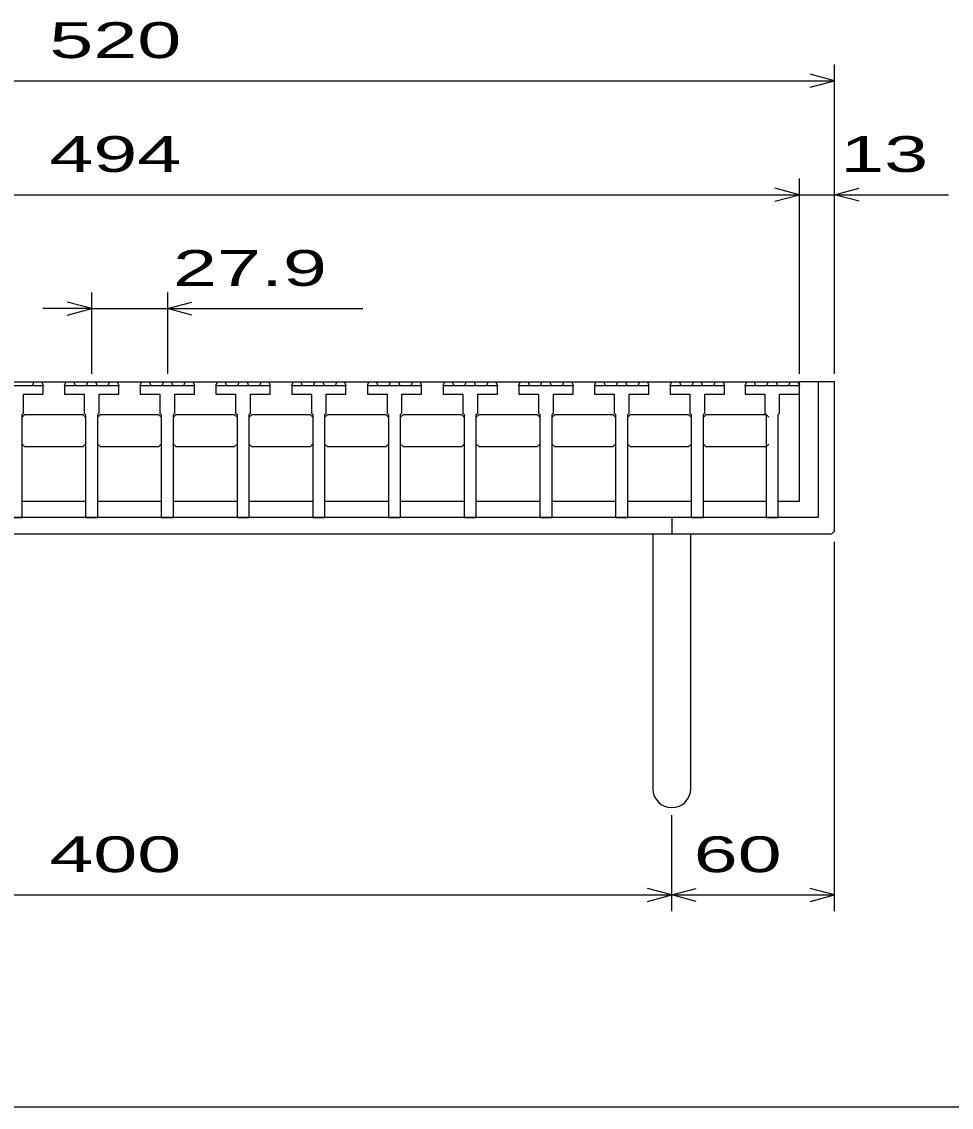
# Model space of a CAD drawing. Units: millimetres, scale not verified. Extents: x -1092 to 1039, y -770 to 632.
# Drawn here: x -592.2 to -249.6, y -687.9 to -287.6 of the extents above; entities that cross this region are included whole.
import ezdxf
from ezdxf.enums import TextEntityAlignment as Align

# ---------------------------------------------------------------- set-up
doc = ezdxf.new("R2010")
doc.units = ezdxf.units.MM
doc.header["$LTSCALE"] = 6
for name, color, linetype, lineweight in [('0_2', 150, 'Continuous', 25), ('16', 3, 'Continuous', 25), ('19', 6, 'Continuous', 25), ('22', 4, 'Continuous', 25)]:
    doc.layers.add(name, color=color, linetype=linetype, lineweight=lineweight)
doc.styles.add('ベクトル', font='')
doc.styles.get('ベクトル').set_extended_font_data('ベクトル')

msp = doc.modelspace()

# ---------------------------------------------------------------- linework, layer by layer
at = {"layer": '0_2'}
msp.add_line((1038.6, -687.9), (-1037.4, -687.9), dxfattribs=at)
at = {"layer": '16'}
for p, q in [((-799.6, -420.4), (-305.6, -420.4)), ((-584.3, -421.9), (-604.3, -421.9)), ((-588.2, -421.9), (-587.7, -420.4)), ((-587.7, -420.4), (-584.8, -420.4)), ((-584.8, -420.4), (-584.3, -421.9)), ((-584.3, -424.9), (-584.3, -421.9)), ((-576.4, -421.9), (-575.9, -420.4)), ((-576.4, -421.9), (-576.4, -424.9)), ((-556.4, -421.9), (-576.4, -421.9)), ((-575.9, -420.4), (-573, -420.4)), ((-573, -420.4), (-572.5, -421.9)), ((-568.35, -421.9), (-567.85, -420.4)), ((-567.85, -420.4), (-564.95, -420.4)), ((-564.95, -420.4), (-564.45, -421.9)), ((-560.3, -421.9), (-559.8, -420.4)), ((-559.8, -420.4), (-556.9, -420.4)), ((-556.9, -420.4), (-556.4, -421.9)), ((-556.4, -424.9), (-556.4, -421.9)), ((-548.5, -421.9), (-548, -420.4)), ((-548.5, -421.9), (-548.5, -424.9)), ((-528.5, -421.9), (-548.5, -421.9)), ((-548, -420.4), (-545.1, -420.4)), ((-545.1, -420.4), (-544.6, -421.9)), ((-540.45, -421.9), (-539.95, -420.4)), ((-539.95, -420.4), (-537.05, -420.4)), ((-537.05, -420.4), (-536.55, -421.9)), ((-532.4, -421.9), (-531.9, -420.4)), ((-531.9, -420.4), (-529, -420.4)), ((-529, -420.4), (-528.5, -421.9)), ((-528.5, -424.9), (-528.5, -421.9)), ((-520.6, -421.9), (-520.1, -420.4)), ((-520.6, -421.9), (-520.6, -424.9)), ((-500.6, -421.9), (-520.6, -421.9)), ((-520.1, -420.4), (-517.2, -420.4)), ((-517.2, -420.4), (-516.7, -421.9)), ((-512.55, -421.9), (-512.05, -420.4)), ((-512.05, -420.4), (-509.15, -420.4)), ((-509.15, -420.4), (-508.65, -421.9)), ((-504.5, -421.9), (-504, -420.4)), ((-504, -420.4), (-501.1, -420.4)), ((-501.1, -420.4), (-500.6, -421.9)), ((-500.6, -424.9), (-500.6, -421.9)), ((-492.7, -421.9), (-492.2, -420.4)), ((-492.7, -421.9), (-492.7, -424.9)), ((-472.7, -421.9), (-492.7, -421.9)), ((-492.2, -420.4), (-489.3, -420.4)), ((-489.3, -420.4), (-488.8, -421.9)), ((-484.65, -421.9), (-484.15, -420.4)), ((-484.15, -420.4), (-481.25, -420.4)), ((-481.25, -420.4), (-480.75, -421.9)), ((-476.6, -421.9), (-476.1, -420.4)), ((-476.1, -420.4), (-473.2, -420.4)), ((-473.2, -420.4), (-472.7, -421.9)), ((-472.7, -424.9), (-472.7, -421.9)), ((-464.8, -421.9), (-464.3, -420.4)), ((-464.8, -421.9), (-464.8, -424.9)), ((-444.8, -421.9), (-464.8, -421.9)), ((-464.3, -420.4), (-461.4, -420.4)), ((-461.4, -420.4), (-460.9, -421.9)), ((-456.75, -421.9), (-456.25, -420.4)), ((-456.25, -420.4), (-453.35, -420.4)), ((-453.35, -420.4), (-452.85, -421.9)), ((-448.7, -421.9), (-448.2, -420.4)), ((-448.2, -420.4), (-445.3, -420.4)), ((-445.3, -420.4), (-444.8, -421.9)), ((-444.8, -424.9), (-444.8, -421.9)), ((-436.9, -421.9), (-436.4, -420.4)), ((-436.9, -421.9), (-436.9, -424.9)), ((-416.9, -421.9), (-436.9, -421.9)), ((-436.4, -420.4), (-433.5, -420.4)), ((-433.5, -420.4), (-433, -421.9)), ((-428.85, -421.9), (-428.35, -420.4)), ((-428.35, -420.4), (-425.45, -420.4)), ((-425.45, -420.4), (-424.95, -421.9)), ((-420.8, -421.9), (-420.3, -420.4)), ((-420.3, -420.4), (-417.4, -420.4)), ((-417.4, -420.4), (-416.9, -421.9)), ((-416.9, -424.9), (-416.9, -421.9)), ((-409, -421.9), (-408.5, -420.4)), ((-409, -421.9), (-409, -424.9)), ((-389, -421.9), (-409, -421.9)), ((-408.5, -420.4), (-405.6, -420.4)), ((-405.6, -420.4), (-405.1, -421.9)), ((-400.95, -421.9), (-400.45, -420.4)), ((-400.45, -420.4), (-397.55, -420.4)), ((-397.55, -420.4), (-397.05, -421.9)), ((-392.9, -421.9), (-392.4, -420.4)), ((-392.4, -420.4), (-389.5, -420.4)), ((-389.5, -420.4), (-389, -421.9)), ((-389, -424.9), (-389, -421.9)), ((-381.1, -421.9), (-380.6, -420.4)), ((-381.1, -421.9), (-381.1, -424.9)), ((-361.1, -421.9), (-381.1, -421.9)), ((-380.6, -420.4), (-377.7, -420.4)), ((-377.7, -420.4), (-377.2, -421.9)), ((-373.05, -421.9), (-372.55, -420.4)), ((-372.55, -420.4), (-369.65, -420.4)), ((-369.65, -420.4), (-369.15, -421.9)), ((-365, -421.9), (-364.5, -420.4)), ((-364.5, -420.4), (-361.6, -420.4)), ((-361.6, -420.4), (-361.1, -421.9)), ((-361.1, -424.9), (-361.1, -421.9)), ((-353.2, -421.9), (-352.7, -420.4)), ((-353.2, -421.9), (-353.2, -424.9)), ((-333.2, -421.9), (-353.2, -421.9)), ((-352.7, -420.4), (-349.8, -420.4)), ((-349.8, -420.4), (-349.3, -421.9)), ((-345.15, -421.9), (-344.65, -420.4)), ((-344.65, -420.4), (-341.75, -420.4)), ((-341.75, -420.4), (-341.25, -421.9)), ((-337.1, -421.9), (-336.6, -420.4)), ((-336.6, -420.4), (-333.7, -420.4)), ((-333.7, -420.4), (-333.2, -421.9)), ((-333.2, -424.9), (-333.2, -421.9)), ((-325.6, -421.9), (-325.1, -420.4)), ((-325.6, -421.9), (-325.6, -424.9)), ((-305.6, -421.9), (-325.6, -421.9)), ((-325.1, -420.4), (-322.2, -420.4)), ((-322.2, -420.4), (-321.7, -421.9)), ((-317.55, -421.9), (-317.05, -420.4)), ((-317.05, -420.4), (-314.15, -420.4)), ((-314.15, -420.4), (-313.65, -421.9)), ((-309.5, -421.9), (-309, -420.4)), ((-309, -420.4), (-306.1, -420.4)), ((-306.1, -420.4), (-305.6, -421.9)), ((-305.6, -464.4), (-305.6, -420.4)), ((-305.6, -424.9), (-305.6, -421.9)), ((-591.55, -431.9), (-591.55, -424.9)), ((-591.55, -424.9), (-584.3, -424.9)), ((-576.4, -424.9), (-569.15, -424.9)), ((-569.15, -424.9), (-569.15, -431.9)), ((-563.65, -431.9), (-563.65, -424.9)), ((-563.65, -424.9), (-556.4, -424.9)), ((-548.5, -424.9), (-541.25, -424.9)), ((-541.25, -424.9), (-541.25, -431.9)), ((-535.75, -431.9), (-535.75, -424.9)), ((-535.75, -424.9), (-528.5, -424.9)), ((-520.6, -424.9), (-513.35, -424.9)), ((-513.35, -424.9), (-513.35, -431.9)), ((-507.85, -431.9), (-507.85, -424.9)), ((-507.85, -424.9), (-500.6, -424.9)), ((-492.7, -424.9), (-485.45, -424.9)), ((-485.45, -424.9), (-485.45, -431.9)), ((-479.95, -431.9), (-479.95, -424.9)), ((-479.95, -424.9), (-472.7, -424.9)), ((-464.8, -424.9), (-457.55, -424.9)), ((-457.55, -424.9), (-457.55, -431.9)), ((-452.05, -431.9), (-452.05, -424.9)), ((-452.05, -424.9), (-444.8, -424.9)), ((-436.9, -424.9), (-429.65, -424.9)), ((-429.65, -424.9), (-429.65, -431.9)), ((-424.15, -431.9), (-424.15, -424.9)), ((-424.15, -424.9), (-416.9, -424.9)), ((-409, -424.9), (-401.75, -424.9)), ((-401.75, -424.9), (-401.75, -431.9)), ((-396.25, -431.9), (-396.25, -424.9)), ((-396.25, -424.9), (-389, -424.9)), ((-381.1, -424.9), (-373.85, -424.9)), ((-373.85, -424.9), (-373.85, -431.9)), ((-368.35, -431.9), (-368.35, -424.9)), ((-368.35, -424.9), (-361.1, -424.9)), ((-353.2, -424.9), (-345.95, -424.9)), ((-345.95, -424.9), (-345.95, -431.9)), ((-340.45, -431.9), (-340.45, -424.9)), ((-340.45, -424.9), (-333.2, -424.9)), ((-325.6, -424.9), (-318.35, -424.9)), ((-318.35, -424.9), (-318.35, -431.9)), ((-312.85, -431.9), (-312.85, -424.9)), ((-312.85, -424.9), (-305.6, -424.9)), ((-592.05, -432.4), (-591.55, -431.9)), ((-569.15, -431.9), (-568.65, -432.4)), ((-564.15, -432.4), (-563.65, -431.9)), ((-541.25, -431.9), (-540.75, -432.4)), ((-536.25, -432.4), (-535.75, -431.9)), ((-513.35, -431.9), (-512.85, -432.4)), ((-508.35, -432.4), (-507.85, -431.9)), ((-485.45, -431.9), (-484.95, -432.4)), ((-480.45, -432.4), (-479.95, -431.9)), ((-457.55, -431.9), (-457.05, -432.4)), ((-452.55, -432.4), (-452.05, -431.9)), ((-429.65, -431.9), (-429.15, -432.4)), ((-424.65, -432.4), (-424.15, -431.9)), ((-401.75, -431.9), (-401.25, -432.4)), ((-396.75, -432.4), (-396.25, -431.9)), ((-373.85, -431.9), (-373.35, -432.4)), ((-368.85, -432.4), (-368.35, -431.9)), ((-345.95, -431.9), (-345.45, -432.4)), ((-340.95, -432.4), (-340.45, -431.9)), ((-318.35, -431.9), (-317.85, -432.4)), ((-313.35, -432.4), (-312.85, -431.9)), ((-592.05, -470.4), (-592.05, -432.4)), ((-592.05, -433.4), (-591.05, -432.4)), ((-591.05, -432.4), (-569.65, -432.4)), ((-569.65, -432.4), (-568.65, -433.4)), ((-568.65, -432.4), (-568.65, -470.4)), ((-564.15, -470.4), (-564.15, -432.4)), ((-564.15, -433.4), (-563.15, -432.4)), ((-563.15, -432.4), (-541.75, -432.4)), ((-541.75, -432.4), (-540.75, -433.4)), ((-540.75, -432.4), (-540.75, -470.4)), ((-536.25, -470.4), (-536.25, -432.4)), ((-536.25, -433.4), (-535.25, -432.4)), ((-535.25, -432.4), (-513.85, -432.4)), ((-513.85, -432.4), (-512.85, -433.4)), ((-512.85, -432.4), (-512.85, -470.4)), ((-508.35, -470.4), (-508.35, -432.4)), ((-508.35, -433.4), (-507.35, -432.4)), ((-507.35, -432.4), (-485.95, -432.4)), ((-485.95, -432.4), (-484.95, -433.4)), ((-484.95, -432.4), (-484.95, -470.4)), ((-480.45, -470.4), (-480.45, -432.4)), ((-480.45, -433.4), (-479.45, -432.4)), ((-479.45, -432.4), (-458.05, -432.4)), ((-458.05, -432.4), (-457.05, -433.4)), ((-457.05, -432.4), (-457.05, -470.4)), ((-452.55, -470.4), (-452.55, -432.4)), ((-452.55, -433.4), (-451.55, -432.4)), ((-451.55, -432.4), (-430.15, -432.4)), ((-430.15, -432.4), (-429.15, -433.4)), ((-429.15, -432.4), (-429.15, -470.4)), ((-424.65, -470.4), (-424.65, -432.4)), ((-424.65, -433.4), (-423.65, -432.4)), ((-423.65, -432.4), (-402.25, -432.4)), ((-402.25, -432.4), (-401.25, -433.4)), ((-401.25, -432.4), (-401.25, -470.4)), ((-396.75, -470.4), (-396.75, -432.4)), ((-396.75, -433.4), (-395.75, -432.4)), ((-395.75, -432.4), (-374.35, -432.4)), ((-374.35, -432.4), (-373.35, -433.4)), ((-373.35, -432.4), (-373.35, -470.4)), ((-368.85, -470.4), (-368.85, -432.4)), ((-368.85, -433.4), (-367.85, -432.4)), ((-367.85, -432.4), (-346.45, -432.4)), ((-346.45, -432.4), (-345.45, -433.4)), ((-345.45, -432.4), (-345.45, -470.4)), ((-340.95, -470.4), (-340.95, -432.4)), ((-340.95, -433.4), (-339.95, -432.4)), ((-339.95, -432.4), (-317.85, -432.4)), ((-317.85, -432.4), (-317.85, -470.4)), ((-317.85, -432.4), (-316.85, -433.4)), ((-313.35, -470.4), (-313.35, -432.4)), ((-591.05, -444.4), (-592.05, -443.4)), ((-568.65, -443.4), (-569.65, -444.4)), ((-563.15, -444.4), (-564.15, -443.4)), ((-540.75, -443.4), (-541.75, -444.4)), ((-535.25, -444.4), (-536.25, -443.4)), ((-512.85, -443.4), (-513.85, -444.4)), ((-507.35, -444.4), (-508.35, -443.4)), ((-484.95, -443.4), (-485.95, -444.4)), ((-479.45, -444.4), (-480.45, -443.4)), ((-457.05, -443.4), (-458.05, -444.4)), ((-451.55, -444.4), (-452.55, -443.4)), ((-429.15, -443.4), (-430.15, -444.4)), ((-423.65, -444.4), (-424.65, -443.4)), ((-401.25, -443.4), (-402.25, -444.4)), ((-395.75, -444.4), (-396.75, -443.4)), ((-373.35, -443.4), (-374.35, -444.4)), ((-367.85, -444.4), (-368.85, -443.4)), ((-345.45, -443.4), (-346.45, -444.4)), ((-339.95, -444.4), (-340.95, -443.4)), ((-316.85, -443.4), (-317.85, -444.4)), ((-569.65, -444.4), (-591.05, -444.4)), ((-541.75, -444.4), (-563.15, -444.4)), ((-513.85, -444.4), (-535.25, -444.4)), ((-485.95, -444.4), (-507.35, -444.4)), ((-458.05, -444.4), (-479.45, -444.4)), ((-430.15, -444.4), (-451.55, -444.4)), ((-402.25, -444.4), (-423.65, -444.4)), ((-374.35, -444.4), (-395.75, -444.4)), ((-346.45, -444.4), (-367.85, -444.4)), ((-317.85, -444.4), (-339.95, -444.4)), ((-592.05, -464.4), (-568.65, -464.4)), ((-564.15, -464.4), (-540.75, -464.4)), ((-536.25, -464.4), (-512.85, -464.4)), ((-508.35, -464.4), (-484.95, -464.4)), ((-480.45, -464.4), (-457.05, -464.4)), ((-452.55, -464.4), (-429.15, -464.4)), ((-424.65, -464.4), (-401.25, -464.4)), ((-396.75, -464.4), (-373.35, -464.4)), ((-368.85, -464.4), (-345.45, -464.4)), ((-340.95, -464.4), (-317.85, -464.4)), ((-313.35, -464.4), (-305.6, -464.4)), ((-596.55, -470.4), (-592.05, -470.4)), ((-568.65, -470.4), (-564.15, -470.4)), ((-540.75, -470.4), (-536.25, -470.4)), ((-512.85, -470.4), (-508.35, -470.4)), ((-484.95, -470.4), (-480.45, -470.4)), ((-457.05, -470.4), (-452.55, -470.4)), ((-429.15, -470.4), (-424.65, -470.4)), ((-401.25, -470.4), (-396.75, -470.4)), ((-373.35, -470.4), (-368.85, -470.4)), ((-345.45, -470.4), (-340.95, -470.4)), ((-317.85, -470.4), (-313.35, -470.4))]:
    msp.add_line(p, q, dxfattribs=at)
at = {"layer": '19'}
for p, q in [((-292.6, -420.4), (-305.6, -420.4)), ((-298.6, -420.4), (-298.6, -470.4)), ((-292.6, -475.4), (-292.6, -420.4)), ((-298.6, -470.4), (-806.6, -470.4)), ((-352.6, -470.4), (-352.6, -476.4)), ((-293.6, -476.4), (-292.6, -475.4)), ((-811.6, -476.4), (-293.6, -476.4)), ((-359.6, -476.4), (-359.6, -570.4)), ((-345.6, -570.4), (-345.6, -476.4))]:
    msp.add_line(p, q, dxfattribs=at)
msp.add_arc((-352.6, -570.4), 7, 180, 0, dxfattribs=at)
at = {"layer": '22'}
for p, q in [((-292.6, -417.4), (-292.6, -303.4)), ((-292.6, -309.4), (-301.6, -307)), ((-812.6, -309.4), (-292.6, -309.4)), ((-301.6, -311.8), (-292.6, -309.4)), ((-305.6, -417.4), (-305.6, -345.4)), ((-292.6, -417.4), (-292.6, -345.4)), ((-799.6, -351.4), (-305.6, -351.4)), ((-305.6, -351.4), (-314.6, -349)), ((-314.6, -353.8), (-305.6, -351.4)), ((-305.6, -351.4), (-292.6, -351.4)), ((-292.6, -351.4), (-283.6, -349)), ((-283.6, -353.8), (-292.6, -351.4)), ((-292.6, -351.4), (-250.6, -351.4)), ((-566.4, -417.4), (-566.4, -387.4)), ((-538.5, -387.4), (-538.5, -417.4)), ((-566.4, -393.4), (-575.4, -391)), ((-538.5, -393.4), (-529.5, -391)), ((-566.4, -393.4), (-584.4, -393.4)), ((-575.4, -395.8), (-566.4, -393.4)), ((-566.4, -393.4), (-538.5, -393.4)), ((-529.5, -395.8), (-538.5, -393.4)), ((-538.5, -393.4), (-466.5, -393.4)), ((-292.6, -615.6), (-292.6, -479.4)), ((-352.6, -615.6), (-352.6, -580.2)), ((-352.6, -609.6), (-361.6, -607.2)), ((-352.6, -609.6), (-343.6, -607.2)), ((-292.6, -609.6), (-301.6, -607.2)), ((-752.6, -609.6), (-352.6, -609.6)), ((-361.6, -612), (-352.6, -609.6)), ((-343.6, -612), (-352.6, -609.6)), ((-352.6, -609.6), (-292.6, -609.6)), ((-301.6, -612), (-292.6, -609.6))]:
    msp.add_line(p, q, dxfattribs=at)

# ---------------------------------------------------------------- texts
at = {"layer": '22', "color": 2, "style": 'ベクトル', "width": 1.65}
for s, p in [(' 520 ', (-590.1, -294.4)), (' 494 ', (-590.1, -336.4)), (' 13 ', (-298.6, -336.4)), (' 27.9 ', (-544.5, -378.4)), (' 400 ', (-590.1, -594.6)), (' 60 ', (-352.6, -594.6))]:
    msp.add_text(s, height=13.2, dxfattribs=at).set_placement(p, align=Align.MIDDLE_LEFT)

doc.saveas('drawing.dxf')
